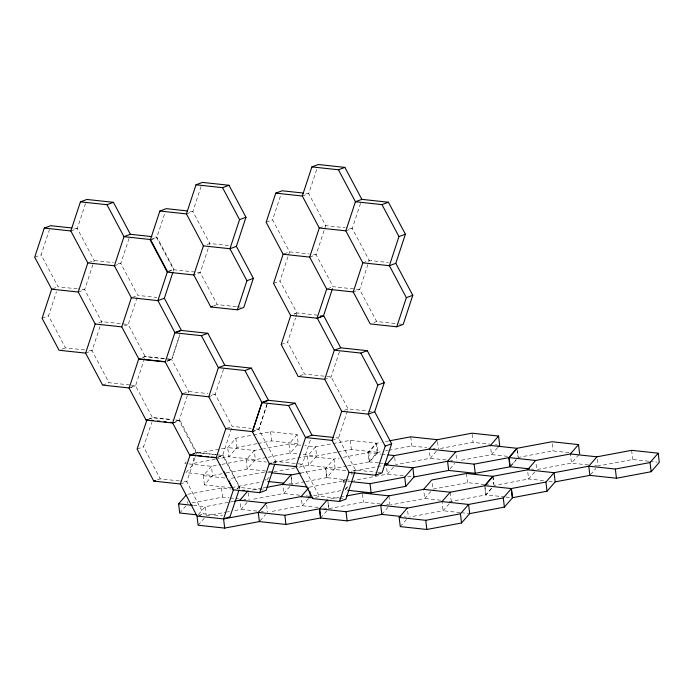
<?xml version="1.0" encoding="UTF-8"?>
<svg xmlns="http://www.w3.org/2000/svg" width="694" height="694" viewBox="0 0 694 694"><rect width="100%" height="100%" fill="white"/><g stroke="black" fill="none" stroke-linecap="round" stroke-linejoin="round"><path stroke-width="0.52" stroke-dasharray="3.47 2.6" d="M77.234 288.851L58.105 286.787L41.128 254.811L49.395 229.723M84.625 349.932L65.496 347.868L48.528 315.9L56.457 291.81M85.535 203.472L77.277 228.569L94.254 260.545L93.265 263.555M92.927 264.561L84.668 289.65L101.645 321.626L100.326 325.642M99.988 326.648L92.059 350.739L109.036 382.706L130.281 385.005M129.075 238.311L120.808 263.408L137.785 295.384L156.913 297.44M137.126 297.388L128.208 324.488L145.176 356.464L135.547 385.786L152.524 417.753L171.644 419.818M236.342 306.644L217.222 304.579L200.245 272.603L173.682 269.74L156.705 237.764L164.972 212.668M201.113 186.426L192.854 211.523L209.831 243.49L208.504 247.506M173.274 271.146L173.934 269.133L156.957 237.157L152.706 236.706M167.15 361.027L171.739 359.327L179.668 335.237M208.174 248.513L200.245 272.603L193.808 274.98M179.954 334.439L171.687 359.535L188.664 391.511L187.675 394.522M187.345 395.528L179.078 420.625L196.055 452.592L222.618 455.455L239.595 487.431L266.149 490.294M288.574 254.863L289.572 251.853L272.595 219.877L280.853 194.788M223.485 369.277L215.227 394.374L232.204 426.35L251.323 428.415M323.517 315.805L296.963 312.942L279.986 280.966L288.244 255.869M316.672 169.544L308.735 193.635L325.712 225.611L316.126 254.715L333.103 286.691L359.666 289.554L376.642 321.53L397.888 323.82M231.536 428.354L222.618 455.455L216.181 457.84M267.025 404.116L258.758 429.213L275.83 461.397L302.393 464.26L319.37 496.236L345.933 499.099M267.121 404.324L258.853 429.421L252.425 431.798M371.498 411.421L348.119 408.905L331.142 376.929L304.588 374.066L287.611 342.09L295.54 317.999M295.87 316.993L297.197 312.985L294.438 314M360.533 203.377L352.274 228.473L369.251 260.45L359.666 289.554L353.237 291.94M275.076 463.193L275.735 461.189L272.976 462.204M310.322 440.17L302.393 464.26L296.876 466.299M339.409 351.832L331.142 376.929L324.714 379.306M347.46 410.909L338.533 438.009L355.51 469.985L376.764 472.276M179.356 480.925L160.227 478.86L143.563 446.78L151.743 422.594M194.971 457.546L186.79 481.723L203.463 513.812L222.583 515.868M195.318 456.539L196.68 452.505L180.006 420.425L175.756 419.965M239.23 489.47L239.907 487.457L223.242 455.368L218.992 454.908M186.218 461.909L184.864 463.471L211.418 466.333L220.883 464.555M215.149 459.333L194.12 463.271L185.975 472.631L212.529 475.503L225.151 473.135M204.383 484.863L203.273 475.694L211.418 466.333L212.529 475.503L204.383 484.863L230.946 487.726M268.005 457.277L290.092 453.139L298.238 443.778L297.127 434.609L270.573 431.746L235.865 438.244L227.719 447.604L193.01 454.102L194.12 463.271M179.711 512.996L185.819 505.978M256.954 443.666L236.975 447.413L228.829 456.773L216.207 459.133M198.371 514.497L205.164 506.698L229.35 502.17M198.128 525.228L204.236 518.201M297.127 434.609L288.982 443.969L263.737 448.697M247.09 502.343L240.983 509.361L233.618 510.741M269.046 477.325L265.655 481.228L265.403 479.19M260.068 520.812L265.507 514.566M289.945 486.477L283.837 493.503L251.228 499.611M300.571 473.152L325.807 468.424L333.953 459.064L339.219 458.075M308.353 498.708L302.246 505.726L269.645 511.834M305.881 481.532L326.917 477.593L335.063 468.233L346.636 466.064M343.695 482.824L343.452 480.786L345.482 478.444M378.56 462.889L369 461.866L367.889 452.696L376.035 443.327L381.292 442.347M309.281 487.197L343.99 480.699L345.352 479.138M343.426 457.285L368.661 452.566L376.807 443.197L350.253 440.334L315.544 446.832L304.918 445.687M345.239 489.175L348.631 485.271M369 461.866L377.146 452.497L381.353 451.707M320.593 518.019L326.77 510.931M345.1 489.869L348.492 485.965M347.685 465.865L369.772 461.727L377.918 452.367L376.807 443.197M393.524 467.071L387.408 474.089L353.758 480.387M436.379 451.204L430.263 458.231L395.563 464.728M381.856 514.384L387.972 507.357M450.033 468.892L454.787 463.436M400.273 526.607L406.38 519.589M430.827 491.499L424.711 498.518L391.06 504.824M497.641 447.569L491.534 454.596L458.934 460.695M449.235 503.723L443.128 510.749L409.469 517.047M511.305 465.258L516.058 459.801M504.885 496.921L485.765 494.857L491.873 487.83M510.203 466.767L516.319 459.74M449.148 501.155L451.274 501.389L485.982 494.883L493.451 486.303M534.727 471.972L528.62 478.99L493.911 485.496M578.943 454.553L571.474 463.132L536.766 469.63L536.028 463.523M590.568 474.583L595.999 468.337M70.84 230.946L77.277 228.569L73.026 228.109M34.7 257.196L41.128 254.811M186.417 213.899L192.854 211.523L188.603 211.063M151.439 239.204L156.957 237.157M88.737 262.584L94.254 260.545L113.374 262.601M150.277 240.141L156.705 237.764M302.306 196.012L308.735 193.635L304.484 193.175M114.38 265.785L120.808 263.408L117.624 263.061M52.597 288.825L58.105 286.787M266.158 222.262L272.595 219.877M78.24 292.035L84.668 289.65L78.292 288.964M207.072 244.514L209.831 243.49L228.951 245.555M168.416 271.172L173.934 269.133M42.091 318.277L48.528 315.9M168.174 271.779L173.682 269.74M319.283 227.988L325.712 225.611L344.84 227.675M132.276 297.422L137.785 295.384M345.838 230.85L352.274 228.473L345.898 227.788M284.054 253.891L289.572 251.853L308.691 253.917M98.886 322.649L101.645 321.626L128.208 324.488L121.771 326.874M309.697 257.101L316.126 254.715L309.758 254.03M61.827 349.229L65.496 347.868M273.549 283.343L279.986 280.966M85.631 353.116L92.059 350.739L88.875 350.392M213.544 305.941L217.222 304.579M362.815 262.826L369.251 260.45L388.371 262.514M327.594 288.73L333.103 286.691M142.426 357.488L145.176 356.464L166.43 358.755M143.294 357.349L145.124 356.673L171.687 359.535L165.259 361.921M294.204 313.957L296.963 312.942M102.608 385.092L109.036 382.706M131.001 387.278L135.599 385.578L131.348 385.118M129.11 388.163L135.547 385.786M281.174 344.476L287.611 342.09M373.884 322.554L376.642 321.53M183.147 393.55L188.664 391.511L207.784 393.576M208.79 396.76L215.227 394.374L212.034 394.036M148.846 419.115L152.524 417.753M299.99 375.766L304.588 374.066M172.65 423.002L179.078 420.625L172.702 419.931M226.686 428.389L232.204 426.35M252.33 431.599L258.758 429.213L255.574 428.866M193.296 453.616L196.055 452.592M344.45 410.267L348.119 408.905M332.105 440.395L338.533 438.009L335.349 437.671M273.08 462.412L275.83 461.397M236.836 488.455L239.595 487.431M352.76 471.009L355.51 469.985M315.692 497.589L319.37 496.236M147.917 419.488L153.443 417.562L171.505 419.506M173.561 422.672L180.006 420.425M137.108 449.027L143.563 446.78M191.154 454.431L196.68 452.505L217.925 454.796M217.716 457.303L223.242 455.368M157.469 479.823L160.227 478.86M180.345 483.978L186.79 481.723L180.414 481.037M237.148 488.42L239.907 487.457M198.857 515.416L203.463 513.812M258.003 443.475L271.675 440.907L298.238 443.778M262.688 448.897L254.273 450.467L227.719 447.604L228.829 456.773L255.383 459.636L266.956 457.467M221.941 464.364L246.127 459.836L266.314 462.013M273.74 462.499L307.399 456.201L333.953 459.064L335.063 468.233L308.509 465.362L297.986 467.331M385.5 441.558L388.657 440.968M226.201 472.935L247.238 468.997L267.424 471.174M336.633 452.262L316.655 456.001L301.777 454.397M337.683 452.063L351.364 449.504L377.918 452.367M264.544 472.059L229.835 478.556L230.078 480.595M273.8 471.868L296.937 467.53M385.56 450.926L387.66 450.527M388.718 450.328L411.854 445.999L426.723 447.604M187.805 494.275L221.455 487.969L231.015 489.001M231.996 487.526L262.497 481.818M440.517 448.471L473.117 442.364L490.12 444.195M252.226 490.042L261.69 488.272M262.74 488.073L265.897 487.483M353.697 471.026L382.099 465.709M192.065 502.846L222.566 497.138L228.942 497.824M304.831 481.731L291.983 484.143L290.873 474.974M230.408 501.97L233.557 501.38M206.274 515.868L226.253 512.12M227.311 511.929L229.41 511.53M313.549 495.776L341.942 490.458M568.993 452.627L553.057 450.9L518.349 457.407L517.611 451.291M330.786 498.899L339.201 497.32M340.251 497.121L345.508 496.141M380.442 503.991L363.448 502.152L328.739 508.65L327.88 501.528M484.568 484.49L467.565 482.66L432.865 489.157L431.998 482.026M648.673 461.215L632.737 459.497L598.028 465.995L596.927 456.826M398.955 323.933L402.138 324.28M237.409 306.757L240.592 307.095M167.488 358.867L171.739 359.327M495.429 444.767L497.555 445.001M649.74 461.328L657.175 462.135M588.469 464.963L571.474 463.132L570.364 453.963M594.845 465.657L596.97 465.882M433.099 448.289L435.225 448.524M507.47 456.314L491.534 454.596L490.424 445.427M446.199 459.949L430.263 458.231L429.152 449.061M450.449 460.4L452.575 460.634M531.457 469.057L533.582 469.291M300.667 445.227L288.982 443.969L290.092 453.139L300.719 454.284M367.889 452.696L380.642 454.067M381.7 454.18L385.951 454.639M543.489 480.595L528.62 478.99L527.509 469.829M548.807 481.168L555.183 481.862M379.627 463.011L383.869 463.462M377.822 472.397L381.015 472.735M403.344 475.806L387.408 474.089L386.298 464.919M407.595 476.266L411.846 476.726M485.626 484.603L488.819 484.95M345.768 470.653L325.581 468.476L326.692 477.637L344.745 479.589M268.483 471.295L272.733 471.746M345.812 479.701L350.062 480.161M505.952 497.034L512.328 497.719M267.728 472.406L270.92 472.744M343.452 480.786L346.636 481.124M347.694 481.246L350.886 481.584M289.025 483.744L292.209 484.091L291.098 474.922M440.647 500.235L424.711 498.518L423.609 489.357M203.273 475.694L227.71 478.331M299.773 495.221L283.837 493.503L282.727 484.334M306.141 495.906L309.333 496.253M386.818 504.677L388.944 504.902M460.122 512.58L443.128 510.749L442.017 501.58M461.189 512.692L468.624 513.499M230 497.936L238.502 498.856M243.811 499.428L245.936 499.654M318.182 507.453L302.246 505.726L301.135 496.566M323.491 508.025L326.683 508.364M404.168 516.787L406.294 517.021M256.919 511.088L240.983 509.361L239.872 500.201M261.17 511.539L263.286 511.773M193.479 505.432L205.164 506.698L206.153 514.844M198.84 515.061L200.956 515.295M631.627 450.328L632.737 459.497M552.198 443.778L553.057 450.9M517.108 449.304L518.097 457.459M493.018 476.353L494.007 484.507M492.801 476.327L493.79 484.473M484.872 485.722L485.982 494.883M484.898 487.726L485.765 494.857M472.137 434.218L473.117 442.364M466.455 473.49L467.565 482.66M456.088 454.978L456.826 461.094M450.163 492.219L451.274 501.389M437.55 441.731L438.408 448.862M410.744 436.83L411.854 445.999M407.682 511.131L408.419 517.247M394.695 457.598L395.433 463.705M388.9 495.854L390.011 505.015M376.035 443.327L377.146 452.497M368.661 452.566L369.772 461.727M362.459 494.007L363.448 502.152M350.253 440.334L351.364 449.504M351.598 471.417L352.214 476.509M343.99 480.699L344.241 482.738M325.807 468.424L326.917 477.593M327.698 499.428L328.809 508.598M270.573 431.746L271.675 440.907M266.678 505.102L267.537 512.233M248.261 492.87L249.129 500.001M235.865 438.244L236.975 447.413M221.455 487.969L222.566 497.138M187.614 501.597L187.857 503.636M254.273 450.467L246.127 459.836L247.238 468.997L255.383 459.636L254.273 450.467M315.544 446.832L307.399 456.201L308.509 465.362L316.655 456.001L315.544 446.832"/><path stroke-width="1.04" d="M71.968 227.996L50.714 225.706L44.286 228.083L34.7 257.196L51.677 289.172L42.091 318.277L59.068 350.253L85.631 353.116L102.608 385.092L129.162 387.955M85.631 353.116L95.208 324.003L78.24 292.035L87.817 262.922L70.84 230.946L80.426 201.841L86.863 199.456L113.417 202.327L130.394 234.294L151.648 236.585M274.746 464.199L266.149 490.294L259.721 492.679L233.158 489.817L216.181 457.84L189.627 454.978L172.65 423.002L146.087 420.139L129.11 388.163L138.748 358.841L121.771 326.874L131.357 297.761L114.38 265.785L123.966 236.68L106.989 204.704L80.426 201.841M187.536 210.95L166.291 208.651L159.863 211.037L150.277 240.141L167.254 272.117L193.808 274.98L210.785 306.956L237.348 309.819L243.776 307.442L253.362 278.329L236.385 246.361L245.971 217.248L228.994 185.272L202.44 182.409L196.003 184.786L186.417 213.899L203.394 245.876L193.808 274.98M172.65 423.002L182.236 393.888L165.259 361.921L174.897 332.599L181.325 330.223L164.348 298.247L172.945 272.143M196.003 184.786L222.566 187.658L239.543 219.625L229.957 248.738L246.934 280.714L237.348 309.819M303.425 193.062L282.18 190.772L275.744 193.149L266.158 222.262L283.135 254.238L273.549 283.343L290.526 315.319L317.323 318.225L323.751 315.848L340.728 347.815L367.291 350.687L384.268 382.654L374.682 411.768L391.659 443.744L382.073 472.848L375.645 475.234L349.082 472.371L332.105 440.395L341.691 411.282L324.714 379.306L334.3 350.201L317.323 318.225M216.181 457.84L225.767 428.727L208.79 396.76L218.376 367.647L201.399 335.67L174.836 332.808L181.273 330.431L207.836 333.293L224.804 365.27L251.367 368.132L268.344 400.1L261.916 402.485L252.33 431.599L269.402 463.774L295.965 466.637L312.933 498.613L339.496 501.476L345.933 499.099L354.851 471.998M332.443 288.704L323.517 315.805L317.089 318.182L326.674 289.077L309.697 257.101L319.283 227.988L302.306 196.012L311.892 166.907L318.32 164.521L344.883 167.393L361.86 199.36L388.414 202.232L405.391 234.199L395.806 263.312L412.783 295.288L403.205 324.393L396.768 326.779L370.206 323.916L353.237 291.94L362.815 262.826L345.838 230.85L355.423 201.746L338.446 169.77L311.892 166.907M252.425 431.798L262.011 402.694L268.439 400.308L295.002 403.171L311.979 435.147L333.224 437.437M290.76 315.362L281.174 344.476L298.151 376.443L324.714 379.306M259.721 492.679L269.307 463.566M295.965 466.637L305.542 437.532L288.565 405.556L262.011 402.694M361.86 199.36L355.423 201.746L381.986 204.609L398.963 236.585L389.377 265.689L406.354 297.665L396.768 326.779M339.496 501.476L349.082 472.371M340.728 347.815L334.3 350.201L360.854 353.064L377.831 385.04L368.254 414.144L385.222 446.121L375.645 475.234M146.998 419.809L137.108 449.027L153.782 481.116L180.345 483.978L197.018 516.058L198.128 525.228L224.683 528.091L259.391 521.593L285.954 524.456L320.663 517.958L319.552 508.789L284.844 515.286L258.281 512.424L223.572 518.921L197.018 516.058M180.345 483.978L190.234 454.761M224.683 528.091L223.572 518.921L233.462 489.704L229.055 481.211M238.892 490.476L230.026 516.674L223.572 518.921M196.714 514.835L179.711 512.996L178.601 503.835L186.07 495.247M234.615 501.181L239.872 500.201L248.018 490.832M312.821 497.824L301.135 496.566L266.427 503.063L258.281 512.424L259.391 521.593M266.947 487.292L282.727 484.334L290.873 474.974L300.571 473.152M301.135 496.566L308.604 487.977M309.038 497.928L310.392 496.366L309.776 491.274M400.985 516.449L381.856 514.384L347.156 520.882L320.593 518.019L319.483 508.849L327.021 500.209M386.298 464.919L394.452 455.559L429.152 449.061L455.715 451.924L490.424 445.427L516.987 448.289L508.841 457.65L474.132 464.147L447.569 461.284L412.861 467.782L386.298 464.919L384.198 465.318M351.945 481.697L370.006 483.649L404.715 477.151L412.861 467.782L413.971 476.952L405.825 486.321L371.117 492.818L347.746 490.294M429.152 449.061L437.307 439.692L472.007 433.195L498.57 436.058L499.68 445.227L498.318 446.789M423.609 489.357L431.755 479.988L466.455 473.49L493.018 476.353L484.872 485.722L450.163 492.219L423.609 489.357L388.9 495.854L380.754 505.215L346.046 511.712L319.483 508.849M455.715 451.924L447.569 461.284L448.68 470.454L475.243 473.317L509.943 466.819L508.841 457.65M511.435 488.585L512.545 497.754L504.391 507.114L469.691 513.612L461.545 522.972L426.836 529.479L400.273 526.607L399.163 517.446L407.309 508.077L442.017 501.58L468.58 504.443L503.289 497.945L511.435 488.585L484.655 485.687L492.801 476.327L527.509 469.829L554.072 472.692L588.772 466.195L615.335 469.057L650.044 462.56L658.19 453.191L631.627 450.328L596.927 456.826L570.364 453.963L535.655 460.46L509.092 457.598L510.203 466.767L529.331 468.832M490.424 445.427L498.57 436.058M442.017 501.58L450.163 492.219M509.092 457.598L517.247 448.237L551.947 441.74L578.51 444.602L579.62 453.772M399.163 517.446L425.726 520.309L460.434 513.812L468.58 504.443L469.691 513.612M527.509 469.829L535.655 460.46M545.926 482.052L554.072 472.692L555.183 481.862L547.028 491.222L512.328 497.719L511.218 488.55L545.926 482.052L547.028 491.222M570.364 453.963L578.51 444.602M596.927 456.826L588.772 466.195L589.883 475.364L616.446 478.227L651.154 471.729L659.3 462.36L658.19 453.191M106.989 204.704L113.417 202.327M222.566 187.658L228.994 185.272M130.394 234.294L123.966 236.68L150.529 239.543L167.497 271.519L157.92 300.623L174.897 332.599M338.446 169.77L344.883 167.393M239.543 219.625L245.971 217.248M236.385 246.361L229.957 248.738L203.394 245.876M381.986 204.609L388.414 202.232M164.348 298.247L157.92 300.623L131.357 297.761M246.934 280.714L253.362 278.329M398.963 236.585L405.391 234.199M210.785 306.956L212.624 306.28M395.806 263.312L389.377 265.689L362.815 262.826M201.399 335.67L207.836 333.293M406.354 297.665L412.783 295.288M224.804 365.27L218.376 367.647L244.939 370.509L251.367 368.132M146.087 420.139L147.926 419.454M360.854 353.064L367.291 350.687M288.565 405.556L295.002 403.171M377.831 385.04L384.268 382.654M374.682 411.768L368.254 414.144L341.691 411.282M311.979 435.147L305.542 437.532L332.105 440.395M269.402 463.774L271.241 463.098M385.222 446.121L391.659 443.744M153.782 481.116L155.63 480.465M389.707 440.768L410.744 436.83L437.307 439.692M413.971 476.952L448.68 470.454M346.558 495.941L362.337 492.992L388.9 495.854M555.183 481.862L589.883 475.364M275.744 193.149L302.306 196.012M319.283 227.988L345.838 230.85M159.863 211.037L186.417 213.899M44.286 228.083L70.84 230.946M283.135 254.238L309.697 257.101M87.817 262.922L114.38 265.785M326.674 289.077L353.237 291.94M51.677 289.172L78.24 292.035M95.208 324.003L121.771 326.874M138.748 358.841L165.311 361.713M138.696 359.05L165.259 361.921M182.236 393.888L208.79 396.76M151.249 420.269L153.374 420.495M157.625 420.954L159.75 421.18M164.001 421.64L166.126 421.874M170.377 422.334L173.561 422.672M225.767 428.727L252.33 431.599M388.076 454.874L394.452 455.559M384.936 463.583L388.12 463.922M191.292 454.874L195.543 455.333M197.669 455.559L201.919 456.019M205.103 456.357L208.295 456.704M211.479 457.051L215.73 457.502M271.979 472.866L291.098 474.922M267.78 481.454L283.716 483.171M282.727 484.334L307.156 486.971M242.709 490.259L244.826 490.493M407.309 508.077L380.754 505.215L381.856 514.384M239.872 500.201L266.427 503.063M178.601 503.835L192.412 505.319M244.939 370.509L261.916 402.485M224.145 471.773L226.6 476.492M650.044 462.56L651.154 471.729M615.335 469.057L616.446 478.227M503.289 497.945L504.391 507.114M474.132 464.147L475.243 473.317M460.434 513.812L461.545 522.972M425.726 520.309L426.836 529.479M404.715 477.151L405.825 486.321M370.006 483.649L371.117 492.818M346.046 511.712L347.156 520.882M284.844 515.286L285.954 524.456"/></g></svg>
